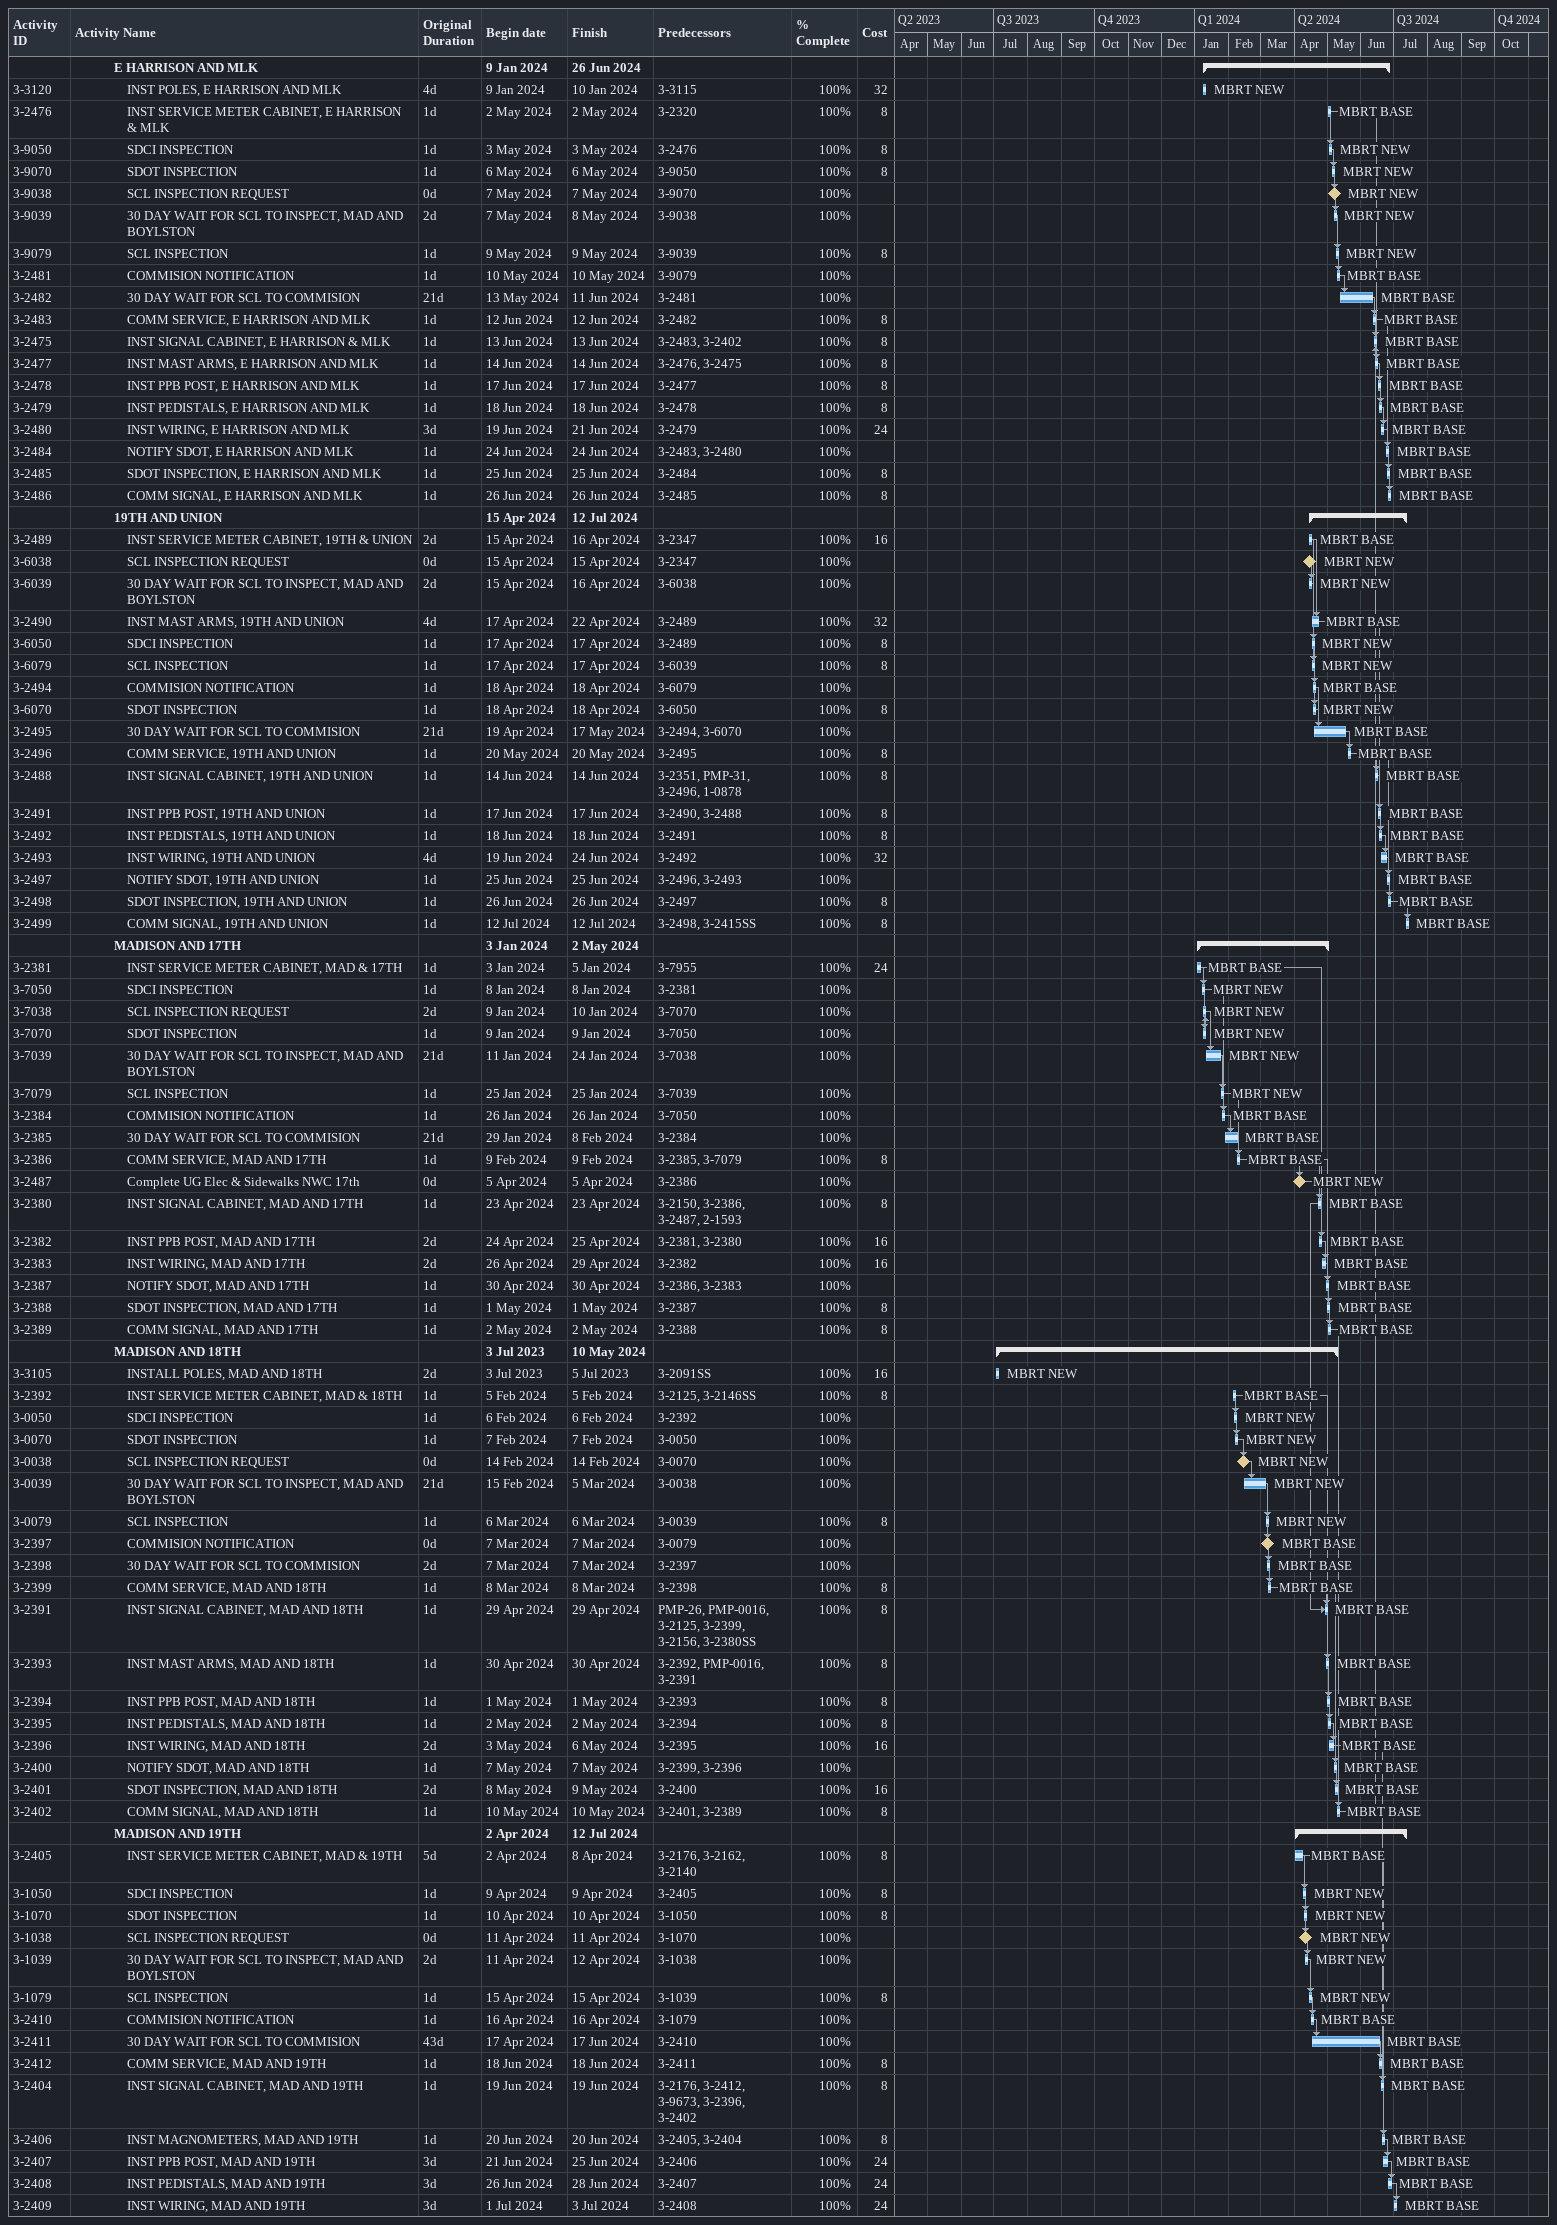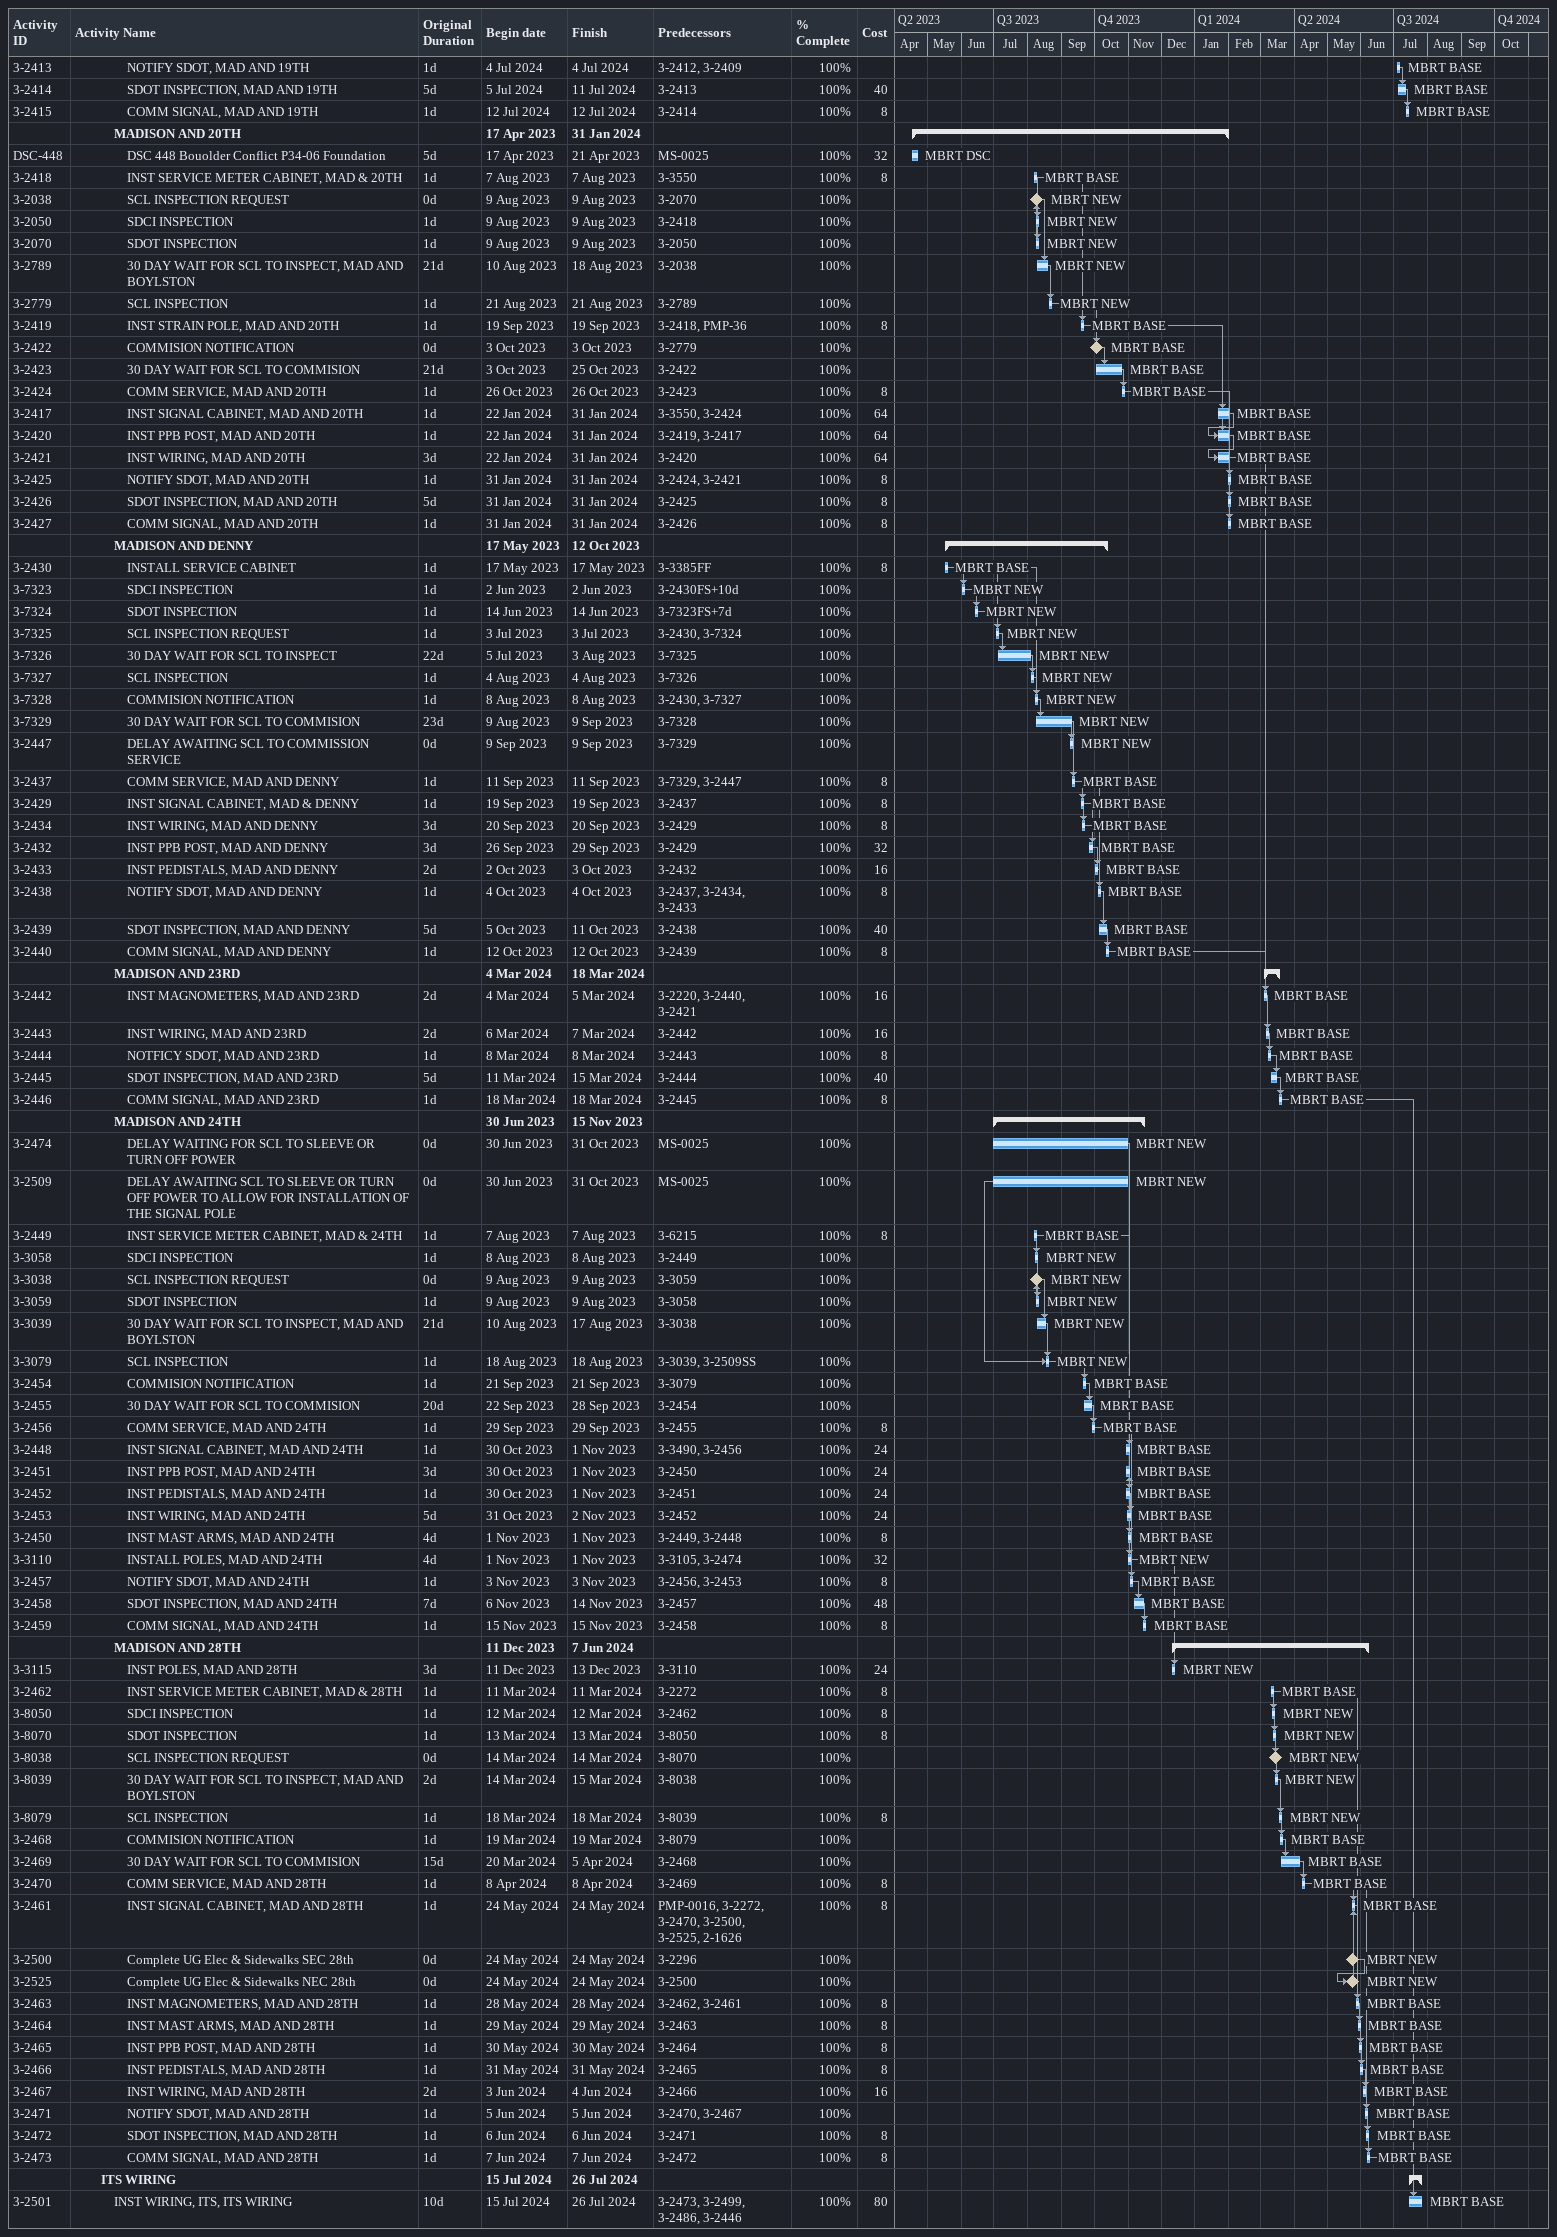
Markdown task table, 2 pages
| ID | Level | Task | Original duration | Start | Finish | Predecessors | Resources | % complete | Cost |
|---|---|---|---|---|---|---|---|---|---|
|  | 4 | **E HARRISON AND MLK** |  | 2024-01-09 | 2024-06-26 |  |  |  |  |
| 3-3120 | 5 | INST POLES, E HARRISON AND MLK | 4d | 2024-01-09 | 2024-01-10 | 3-3115 | MBRT NEW | 100 | 32 |
| 3-2476 | 5 | INST SERVICE METER CABINET, E HARRISON & MLK | 1d | 2024-05-02 | 2024-05-02 | 3-2320 | MBRT BASE | 100 | 8 |
| 3-9050 | 5 | SDCI INSPECTION | 1d | 2024-05-03 | 2024-05-03 | 3-2476 | MBRT NEW | 100 | 8 |
| 3-9070 | 5 | SDOT INSPECTION | 1d | 2024-05-06 | 2024-05-06 | 3-9050 | MBRT NEW | 100 | 8 |
| 3-9038 | 5 | SCL INSPECTION REQUEST | 0d | 2024-05-07 | 2024-05-07 | 3-9070 | MBRT NEW | 100 |  |
| 3-9039 | 5 | 30 DAY WAIT FOR SCL TO INSPECT, MAD AND BOYLSTON | 2d | 2024-05-07 | 2024-05-08 | 3-9038 | MBRT NEW | 100 |  |
| 3-9079 | 5 | SCL INSPECTION | 1d | 2024-05-09 | 2024-05-09 | 3-9039 | MBRT NEW | 100 | 8 |
| 3-2481 | 5 | COMMISION NOTIFICATION | 1d | 2024-05-10 | 2024-05-10 | 3-9079 | MBRT BASE | 100 |  |
| 3-2482 | 5 | 30 DAY WAIT FOR SCL TO COMMISION | 21d | 2024-05-13 | 2024-06-11 | 3-2481 | MBRT BASE | 100 |  |
| 3-2483 | 5 | COMM SERVICE, E HARRISON AND MLK | 1d | 2024-06-12 | 2024-06-12 | 3-2482 | MBRT BASE | 100 | 8 |
| 3-2475 | 5 | INST SIGNAL CABINET, E HARRISON & MLK | 1d | 2024-06-13 | 2024-06-13 | 3-2483, 3-2402 | MBRT BASE | 100 | 8 |
| 3-2477 | 5 | INST MAST ARMS, E HARRISON AND MLK | 1d | 2024-06-14 | 2024-06-14 | 3-2476, 3-2475 | MBRT BASE | 100 | 8 |
| 3-2478 | 5 | INST PPB POST, E HARRISON AND MLK | 1d | 2024-06-17 | 2024-06-17 | 3-2477 | MBRT BASE | 100 | 8 |
| 3-2479 | 5 | INST PEDISTALS, E HARRISON AND MLK | 1d | 2024-06-18 | 2024-06-18 | 3-2478 | MBRT BASE | 100 | 8 |
| 3-2480 | 5 | INST WIRING, E HARRISON AND MLK | 3d | 2024-06-19 | 2024-06-21 | 3-2479 | MBRT BASE | 100 | 24 |
| 3-2484 | 5 | NOTIFY SDOT, E HARRISON AND MLK | 1d | 2024-06-24 | 2024-06-24 | 3-2483, 3-2480 | MBRT BASE | 100 |  |
| 3-2485 | 5 | SDOT INSPECTION, E HARRISON AND MLK | 1d | 2024-06-25 | 2024-06-25 | 3-2484 | MBRT BASE | 100 | 8 |
| 3-2486 | 5 | COMM SIGNAL, E HARRISON AND MLK | 1d | 2024-06-26 | 2024-06-26 | 3-2485 | MBRT BASE | 100 | 8 |
|  | 4 | **19TH AND UNION** |  | 2024-04-15 | 2024-07-12 |  |  |  |  |
| 3-2489 | 5 | INST SERVICE METER CABINET, 19TH & UNION | 2d | 2024-04-15 | 2024-04-16 | 3-2347 | MBRT BASE | 100 | 16 |
| 3-6038 | 5 | SCL INSPECTION REQUEST | 0d | 2024-04-15 | 2024-04-15 | 3-2347 | MBRT NEW | 100 |  |
| 3-6039 | 5 | 30 DAY WAIT FOR SCL TO INSPECT, MAD AND BOYLSTON | 2d | 2024-04-15 | 2024-04-16 | 3-6038 | MBRT NEW | 100 |  |
| 3-2490 | 5 | INST MAST ARMS, 19TH AND UNION | 4d | 2024-04-17 | 2024-04-22 | 3-2489 | MBRT BASE | 100 | 32 |
| 3-6050 | 5 | SDCI INSPECTION | 1d | 2024-04-17 | 2024-04-17 | 3-2489 | MBRT NEW | 100 | 8 |
| 3-6079 | 5 | SCL INSPECTION | 1d | 2024-04-17 | 2024-04-17 | 3-6039 | MBRT NEW | 100 | 8 |
| 3-2494 | 5 | COMMISION NOTIFICATION | 1d | 2024-04-18 | 2024-04-18 | 3-6079 | MBRT BASE | 100 |  |
| 3-6070 | 5 | SDOT INSPECTION | 1d | 2024-04-18 | 2024-04-18 | 3-6050 | MBRT NEW | 100 | 8 |
| 3-2495 | 5 | 30 DAY WAIT FOR SCL TO COMMISION | 21d | 2024-04-19 | 2024-05-17 | 3-2494, 3-6070 | MBRT BASE | 100 |  |
| 3-2496 | 5 | COMM SERVICE, 19TH AND UNION | 1d | 2024-05-20 | 2024-05-20 | 3-2495 | MBRT BASE | 100 | 8 |
| 3-2488 | 5 | INST SIGNAL CABINET, 19TH AND UNION | 1d | 2024-06-14 | 2024-06-14 | 3-2351, PMP-31, 3-2496, 1-0878 | MBRT BASE | 100 | 8 |
| 3-2491 | 5 | INST PPB POST, 19TH AND UNION | 1d | 2024-06-17 | 2024-06-17 | 3-2490, 3-2488 | MBRT BASE | 100 | 8 |
| 3-2492 | 5 | INST PEDISTALS, 19TH AND UNION | 1d | 2024-06-18 | 2024-06-18 | 3-2491 | MBRT BASE | 100 | 8 |
| 3-2493 | 5 | INST WIRING, 19TH AND UNION | 4d | 2024-06-19 | 2024-06-24 | 3-2492 | MBRT BASE | 100 | 32 |
| 3-2497 | 5 | NOTIFY SDOT, 19TH AND UNION | 1d | 2024-06-25 | 2024-06-25 | 3-2496, 3-2493 | MBRT BASE | 100 |  |
| 3-2498 | 5 | SDOT INSPECTION, 19TH AND UNION | 1d | 2024-06-26 | 2024-06-26 | 3-2497 | MBRT BASE | 100 | 8 |
| 3-2499 | 5 | COMM SIGNAL, 19TH AND UNION | 1d | 2024-07-12 | 2024-07-12 | 3-2498, 3-2415SS | MBRT BASE | 100 | 8 |
|  | 4 | **MADISON AND 17TH** |  | 2024-01-03 | 2024-05-02 |  |  |  |  |
| 3-2381 | 5 | INST SERVICE METER CABINET, MAD & 17TH | 1d | 2024-01-03 | 2024-01-05 | 3-7955 | MBRT BASE | 100 | 24 |
| 3-7050 | 5 | SDCI INSPECTION | 1d | 2024-01-08 | 2024-01-08 | 3-2381 | MBRT NEW | 100 |  |
| 3-7038 | 5 | SCL INSPECTION REQUEST | 2d | 2024-01-09 | 2024-01-10 | 3-7070 | MBRT NEW | 100 |  |
| 3-7070 | 5 | SDOT INSPECTION | 1d | 2024-01-09 | 2024-01-09 | 3-7050 | MBRT NEW | 100 |  |
| 3-7039 | 5 | 30 DAY WAIT FOR SCL TO INSPECT, MAD AND BOYLSTON | 21d | 2024-01-11 | 2024-01-24 | 3-7038 | MBRT NEW | 100 |  |
| 3-7079 | 5 | SCL INSPECTION | 1d | 2024-01-25 | 2024-01-25 | 3-7039 | MBRT NEW | 100 |  |
| 3-2384 | 5 | COMMISION NOTIFICATION | 1d | 2024-01-26 | 2024-01-26 | 3-7050 | MBRT BASE | 100 |  |
| 3-2385 | 5 | 30 DAY WAIT FOR SCL TO COMMISION | 21d | 2024-01-29 | 2024-02-08 | 3-2384 | MBRT BASE | 100 |  |
| 3-2386 | 5 | COMM SERVICE, MAD AND 17TH | 1d | 2024-02-09 | 2024-02-09 | 3-2385, 3-7079 | MBRT BASE | 100 | 8 |
| 3-2487 | 5 | Complete UG Elec & Sidewalks NWC 17th | 0d | 2024-04-05 | 2024-04-05 | 3-2386 | MBRT NEW | 100 |  |
| 3-2380 | 5 | INST SIGNAL CABINET, MAD AND 17TH | 1d | 2024-04-23 | 2024-04-23 | 3-2150, 3-2386, 3-2487, 2-1593 | MBRT BASE | 100 | 8 |
| 3-2382 | 5 | INST PPB POST, MAD AND 17TH | 2d | 2024-04-24 | 2024-04-25 | 3-2381, 3-2380 | MBRT BASE | 100 | 16 |
| 3-2383 | 5 | INST WIRING, MAD AND 17TH | 2d | 2024-04-26 | 2024-04-29 | 3-2382 | MBRT BASE | 100 | 16 |
| 3-2387 | 5 | NOTIFY SDOT, MAD AND 17TH | 1d | 2024-04-30 | 2024-04-30 | 3-2386, 3-2383 | MBRT BASE | 100 |  |
| 3-2388 | 5 | SDOT INSPECTION, MAD AND 17TH | 1d | 2024-05-01 | 2024-05-01 | 3-2387 | MBRT BASE | 100 | 8 |
| 3-2389 | 5 | COMM SIGNAL, MAD AND 17TH | 1d | 2024-05-02 | 2024-05-02 | 3-2388 | MBRT BASE | 100 | 8 |
|  | 4 | **MADISON AND 18TH** |  | 2023-07-03 | 2024-05-10 |  |  |  |  |
| 3-3105 | 5 | INSTALL POLES, MAD AND 18TH | 2d | 2023-07-03 | 2023-07-05 | 3-2091SS | MBRT NEW | 100 | 16 |
| 3-2392 | 5 | INST SERVICE METER CABINET, MAD & 18TH | 1d | 2024-02-05 | 2024-02-05 | 3-2125, 3-2146SS | MBRT BASE | 100 | 8 |
| 3-0050 | 5 | SDCI INSPECTION | 1d | 2024-02-06 | 2024-02-06 | 3-2392 | MBRT NEW | 100 |  |
| 3-0070 | 5 | SDOT INSPECTION | 1d | 2024-02-07 | 2024-02-07 | 3-0050 | MBRT NEW | 100 |  |
| 3-0038 | 5 | SCL INSPECTION REQUEST | 0d | 2024-02-14 | 2024-02-14 | 3-0070 | MBRT NEW | 100 |  |
| 3-0039 | 5 | 30 DAY WAIT FOR SCL TO INSPECT, MAD AND BOYLSTON | 21d | 2024-02-15 | 2024-03-05 | 3-0038 | MBRT NEW | 100 |  |
| 3-0079 | 5 | SCL INSPECTION | 1d | 2024-03-06 | 2024-03-06 | 3-0039 | MBRT NEW | 100 | 8 |
| 3-2397 | 5 | COMMISION NOTIFICATION | 0d | 2024-03-07 | 2024-03-07 | 3-0079 | MBRT BASE | 100 |  |
| 3-2398 | 5 | 30 DAY WAIT FOR SCL TO COMMISION | 2d | 2024-03-07 | 2024-03-07 | 3-2397 | MBRT BASE | 100 |  |
| 3-2399 | 5 | COMM SERVICE, MAD AND 18TH | 1d | 2024-03-08 | 2024-03-08 | 3-2398 | MBRT BASE | 100 | 8 |
| 3-2391 | 5 | INST SIGNAL CABINET, MAD AND 18TH | 1d | 2024-04-29 | 2024-04-29 | PMP-26, PMP-0016, 3-2125, 3-2399, 3-2156, 3-2380SS | MBRT BASE | 100 | 8 |
| 3-2393 | 5 | INST MAST ARMS, MAD AND 18TH | 1d | 2024-04-30 | 2024-04-30 | 3-2392, PMP-0016, 3-2391 | MBRT BASE | 100 | 8 |
| 3-2394 | 5 | INST PPB POST, MAD AND 18TH | 1d | 2024-05-01 | 2024-05-01 | 3-2393 | MBRT BASE | 100 | 8 |
| 3-2395 | 5 | INST PEDISTALS, MAD AND 18TH | 1d | 2024-05-02 | 2024-05-02 | 3-2394 | MBRT BASE | 100 | 8 |
| 3-2396 | 5 | INST WIRING, MAD AND 18TH | 2d | 2024-05-03 | 2024-05-06 | 3-2395 | MBRT BASE | 100 | 16 |
| 3-2400 | 5 | NOTIFY SDOT, MAD AND 18TH | 1d | 2024-05-07 | 2024-05-07 | 3-2399, 3-2396 | MBRT BASE | 100 |  |
| 3-2401 | 5 | SDOT INSPECTION, MAD AND 18TH | 2d | 2024-05-08 | 2024-05-09 | 3-2400 | MBRT BASE | 100 | 16 |
| 3-2402 | 5 | COMM SIGNAL, MAD AND 18TH | 1d | 2024-05-10 | 2024-05-10 | 3-2401, 3-2389 | MBRT BASE | 100 | 8 |
|  | 4 | **MADISON AND 19TH** |  | 2024-04-02 | 2024-07-12 |  |  |  |  |
| 3-2405 | 5 | INST SERVICE METER CABINET, MAD & 19TH | 5d | 2024-04-02 | 2024-04-08 | 3-2176, 3-2162, 3-2140 | MBRT BASE | 100 | 8 |
| 3-1050 | 5 | SDCI INSPECTION | 1d | 2024-04-09 | 2024-04-09 | 3-2405 | MBRT NEW | 100 | 8 |
| 3-1070 | 5 | SDOT INSPECTION | 1d | 2024-04-10 | 2024-04-10 | 3-1050 | MBRT NEW | 100 | 8 |
| 3-1038 | 5 | SCL INSPECTION REQUEST | 0d | 2024-04-11 | 2024-04-11 | 3-1070 | MBRT NEW | 100 |  |
| 3-1039 | 5 | 30 DAY WAIT FOR SCL TO INSPECT, MAD AND BOYLSTON | 2d | 2024-04-11 | 2024-04-12 | 3-1038 | MBRT NEW | 100 |  |
| 3-1079 | 5 | SCL INSPECTION | 1d | 2024-04-15 | 2024-04-15 | 3-1039 | MBRT NEW | 100 | 8 |
| 3-2410 | 5 | COMMISION NOTIFICATION | 1d | 2024-04-16 | 2024-04-16 | 3-1079 | MBRT BASE | 100 |  |
| 3-2411 | 5 | 30 DAY WAIT FOR SCL TO COMMISION | 43d | 2024-04-17 | 2024-06-17 | 3-2410 | MBRT BASE | 100 |  |
| 3-2412 | 5 | COMM SERVICE, MAD AND 19TH | 1d | 2024-06-18 | 2024-06-18 | 3-2411 | MBRT BASE | 100 | 8 |
| 3-2404 | 5 | INST SIGNAL CABINET, MAD AND 19TH | 1d | 2024-06-19 | 2024-06-19 | 3-2176, 3-2412, 3-9673, 3-2396, 3-2402 | MBRT BASE | 100 | 8 |
| 3-2406 | 5 | INST MAGNOMETERS, MAD AND 19TH | 1d | 2024-06-20 | 2024-06-20 | 3-2405, 3-2404 | MBRT BASE | 100 | 8 |
| 3-2407 | 5 | INST PPB POST, MAD AND 19TH | 3d | 2024-06-21 | 2024-06-25 | 3-2406 | MBRT BASE | 100 | 24 |
| 3-2408 | 5 | INST PEDISTALS, MAD AND 19TH | 3d | 2024-06-26 | 2024-06-28 | 3-2407 | MBRT BASE | 100 | 24 |
| 3-2409 | 5 | INST WIRING, MAD AND 19TH | 3d | 2024-07-01 | 2024-07-03 | 3-2408 | MBRT BASE | 100 | 24 |
| 3-2413 | 5 | NOTIFY SDOT, MAD AND 19TH | 1d | 2024-07-04 | 2024-07-04 | 3-2412, 3-2409 | MBRT BASE | 100 |  |
| 3-2414 | 5 | SDOT INSPECTION, MAD AND 19TH | 5d | 2024-07-05 | 2024-07-11 | 3-2413 | MBRT BASE | 100 | 40 |
| 3-2415 | 5 | COMM SIGNAL, MAD AND 19TH | 1d | 2024-07-12 | 2024-07-12 | 3-2414 | MBRT BASE | 100 | 8 |
|  | 4 | **MADISON AND 20TH** |  | 2023-04-17 | 2024-01-31 |  |  |  |  |
| DSC-448 | 5 | DSC 448 Bouolder Conflict P34-06 Foundation | 5d | 2023-04-17 | 2023-04-21 | MS-0025 | MBRT DSC | 100 | 32 |
| 3-2418 | 5 | INST SERVICE METER CABINET, MAD & 20TH | 1d | 2023-08-07 | 2023-08-07 | 3-3550 | MBRT BASE | 100 | 8 |
| 3-2038 | 5 | SCL INSPECTION REQUEST | 0d | 2023-08-09 | 2023-08-09 | 3-2070 | MBRT NEW | 100 |  |
| 3-2050 | 5 | SDCI INSPECTION | 1d | 2023-08-09 | 2023-08-09 | 3-2418 | MBRT NEW | 100 |  |
| 3-2070 | 5 | SDOT INSPECTION | 1d | 2023-08-09 | 2023-08-09 | 3-2050 | MBRT NEW | 100 |  |
| 3-2789 | 5 | 30 DAY WAIT FOR SCL TO INSPECT, MAD AND BOYLSTON | 21d | 2023-08-10 | 2023-08-18 | 3-2038 | MBRT NEW | 100 |  |
| 3-2779 | 5 | SCL INSPECTION | 1d | 2023-08-21 | 2023-08-21 | 3-2789 | MBRT NEW | 100 |  |
| 3-2419 | 5 | INST STRAIN POLE, MAD AND 20TH | 1d | 2023-09-19 | 2023-09-19 | 3-2418, PMP-36 | MBRT BASE | 100 | 8 |
| 3-2422 | 5 | COMMISION NOTIFICATION | 0d | 2023-10-03 | 2023-10-03 | 3-2779 | MBRT BASE | 100 |  |
| 3-2423 | 5 | 30 DAY WAIT FOR SCL TO COMMISION | 21d | 2023-10-03 | 2023-10-25 | 3-2422 | MBRT BASE | 100 |  |
| 3-2424 | 5 | COMM SERVICE, MAD AND 20TH | 1d | 2023-10-26 | 2023-10-26 | 3-2423 | MBRT BASE | 100 | 8 |
| 3-2417 | 5 | INST SIGNAL CABINET, MAD AND 20TH | 1d | 2024-01-22 | 2024-01-31 | 3-3550, 3-2424 | MBRT BASE | 100 | 64 |
| 3-2420 | 5 | INST PPB POST, MAD AND 20TH | 1d | 2024-01-22 | 2024-01-31 | 3-2419, 3-2417 | MBRT BASE | 100 | 64 |
| 3-2421 | 5 | INST WIRING, MAD AND 20TH | 3d | 2024-01-22 | 2024-01-31 | 3-2420 | MBRT BASE | 100 | 64 |
| 3-2425 | 5 | NOTIFY SDOT, MAD AND 20TH | 1d | 2024-01-31 | 2024-01-31 | 3-2424, 3-2421 | MBRT BASE | 100 | 8 |
| 3-2426 | 5 | SDOT INSPECTION, MAD AND 20TH | 5d | 2024-01-31 | 2024-01-31 | 3-2425 | MBRT BASE | 100 | 8 |
| 3-2427 | 5 | COMM SIGNAL, MAD AND 20TH | 1d | 2024-01-31 | 2024-01-31 | 3-2426 | MBRT BASE | 100 | 8 |
|  | 4 | **MADISON AND DENNY** |  | 2023-05-17 | 2023-10-12 |  |  |  |  |
| 3-2430 | 5 | INSTALL SERVICE CABINET | 1d | 2023-05-17 | 2023-05-17 | 3-3385FF | MBRT BASE | 100 | 8 |
| 3-7323 | 5 | SDCI INSPECTION | 1d | 2023-06-02 | 2023-06-02 | 3-2430FS+10d | MBRT NEW | 100 |  |
| 3-7324 | 5 | SDOT INSPECTION | 1d | 2023-06-14 | 2023-06-14 | 3-7323FS+7d | MBRT NEW | 100 |  |
| 3-7325 | 5 | SCL INSPECTION REQUEST | 1d | 2023-07-03 | 2023-07-03 | 3-2430, 3-7324 | MBRT NEW | 100 |  |
| 3-7326 | 5 | 30 DAY WAIT FOR SCL TO INSPECT | 22d | 2023-07-05 | 2023-08-03 | 3-7325 | MBRT NEW | 100 |  |
| 3-7327 | 5 | SCL INSPECTION | 1d | 2023-08-04 | 2023-08-04 | 3-7326 | MBRT NEW | 100 |  |
| 3-7328 | 5 | COMMISION NOTIFICATION | 1d | 2023-08-08 | 2023-08-08 | 3-2430, 3-7327 | MBRT NEW | 100 |  |
| 3-7329 | 5 | 30 DAY WAIT FOR SCL TO COMMISION | 23d | 2023-08-09 | 2023-09-09 | 3-7328 | MBRT NEW | 100 |  |
| 3-2447 | 5 | DELAY AWAITING SCL TO COMMISSION SERVICE | 0d | 2023-09-09 | 2023-09-09 | 3-7329 | MBRT NEW | 100 |  |
| 3-2437 | 5 | COMM SERVICE, MAD AND DENNY | 1d | 2023-09-11 | 2023-09-11 | 3-7329, 3-2447 | MBRT BASE | 100 | 8 |
| 3-2429 | 5 | INST SIGNAL CABINET, MAD & DENNY | 1d | 2023-09-19 | 2023-09-19 | 3-2437 | MBRT BASE | 100 | 8 |
| 3-2434 | 5 | INST WIRING, MAD AND DENNY | 3d | 2023-09-20 | 2023-09-20 | 3-2429 | MBRT BASE | 100 | 8 |
| 3-2432 | 5 | INST PPB POST, MAD AND DENNY | 3d | 2023-09-26 | 2023-09-29 | 3-2429 | MBRT BASE | 100 | 32 |
| 3-2433 | 5 | INST PEDISTALS, MAD AND DENNY | 2d | 2023-10-02 | 2023-10-03 | 3-2432 | MBRT BASE | 100 | 16 |
| 3-2438 | 5 | NOTIFY SDOT, MAD AND DENNY | 1d | 2023-10-04 | 2023-10-04 | 3-2437, 3-2434, 3-2433 | MBRT BASE | 100 | 8 |
| 3-2439 | 5 | SDOT INSPECTION, MAD AND DENNY | 5d | 2023-10-05 | 2023-10-11 | 3-2438 | MBRT BASE | 100 | 40 |
| 3-2440 | 5 | COMM SIGNAL, MAD AND DENNY | 1d | 2023-10-12 | 2023-10-12 | 3-2439 | MBRT BASE | 100 | 8 |
|  | 4 | **MADISON AND 23RD** |  | 2024-03-04 | 2024-03-18 |  |  |  |  |
| 3-2442 | 5 | INST MAGNOMETERS, MAD AND 23RD | 2d | 2024-03-04 | 2024-03-05 | 3-2220, 3-2440, 3-2421 | MBRT BASE | 100 | 16 |
| 3-2443 | 5 | INST WIRING, MAD AND 23RD | 2d | 2024-03-06 | 2024-03-07 | 3-2442 | MBRT BASE | 100 | 16 |
| 3-2444 | 5 | NOTFICY SDOT, MAD AND 23RD | 1d | 2024-03-08 | 2024-03-08 | 3-2443 | MBRT BASE | 100 | 8 |
| 3-2445 | 5 | SDOT INSPECTION, MAD AND 23RD | 5d | 2024-03-11 | 2024-03-15 | 3-2444 | MBRT BASE | 100 | 40 |
| 3-2446 | 5 | COMM SIGNAL, MAD AND 23RD | 1d | 2024-03-18 | 2024-03-18 | 3-2445 | MBRT BASE | 100 | 8 |
|  | 4 | **MADISON AND 24TH** |  | 2023-06-30 | 2023-11-15 |  |  |  |  |
| 3-2474 | 5 | DELAY WAITING FOR SCL TO SLEEVE OR TURN OFF POWER | 0d | 2023-06-30 | 2023-10-31 | MS-0025 | MBRT NEW | 100 |  |
| 3-2509 | 5 | DELAY AWAITING SCL TO SLEEVE OR TURN OFF POWER TO ALLOW FOR INSTALLATION OF THE SIGNAL POLE | 0d | 2023-06-30 | 2023-10-31 | MS-0025 | MBRT NEW | 100 |  |
| 3-2449 | 5 | INST SERVICE METER CABINET, MAD & 24TH | 1d | 2023-08-07 | 2023-08-07 | 3-6215 | MBRT BASE | 100 | 8 |
| 3-3058 | 5 | SDCI INSPECTION | 1d | 2023-08-08 | 2023-08-08 | 3-2449 | MBRT NEW | 100 |  |
| 3-3038 | 5 | SCL INSPECTION REQUEST | 0d | 2023-08-09 | 2023-08-09 | 3-3059 | MBRT NEW | 100 |  |
| 3-3059 | 5 | SDOT INSPECTION | 1d | 2023-08-09 | 2023-08-09 | 3-3058 | MBRT NEW | 100 |  |
| 3-3039 | 5 | 30 DAY WAIT FOR SCL TO INSPECT, MAD AND BOYLSTON | 21d | 2023-08-10 | 2023-08-17 | 3-3038 | MBRT NEW | 100 |  |
| 3-3079 | 5 | SCL INSPECTION | 1d | 2023-08-18 | 2023-08-18 | 3-3039, 3-2509SS | MBRT NEW | 100 |  |
| 3-2454 | 5 | COMMISION NOTIFICATION | 1d | 2023-09-21 | 2023-09-21 | 3-3079 | MBRT BASE | 100 |  |
| 3-2455 | 5 | 30 DAY WAIT FOR SCL TO COMMISION | 20d | 2023-09-22 | 2023-09-28 | 3-2454 | MBRT BASE | 100 |  |
| 3-2456 | 5 | COMM SERVICE, MAD AND 24TH | 1d | 2023-09-29 | 2023-09-29 | 3-2455 | MBRT BASE | 100 | 8 |
| 3-2448 | 5 | INST SIGNAL CABINET, MAD AND 24TH | 1d | 2023-10-30 | 2023-11-01 | 3-3490, 3-2456 | MBRT BASE | 100 | 24 |
| 3-2451 | 5 | INST PPB POST, MAD AND 24TH | 3d | 2023-10-30 | 2023-11-01 | 3-2450 | MBRT BASE | 100 | 24 |
| 3-2452 | 5 | INST PEDISTALS, MAD AND 24TH | 1d | 2023-10-30 | 2023-11-01 | 3-2451 | MBRT BASE | 100 | 24 |
| 3-2453 | 5 | INST WIRING, MAD AND 24TH | 5d | 2023-10-31 | 2023-11-02 | 3-2452 | MBRT BASE | 100 | 24 |
| 3-2450 | 5 | INST MAST ARMS, MAD AND 24TH | 4d | 2023-11-01 | 2023-11-01 | 3-2449, 3-2448 | MBRT BASE | 100 | 8 |
| 3-3110 | 5 | INSTALL POLES, MAD AND 24TH | 4d | 2023-11-01 | 2023-11-01 | 3-3105, 3-2474 | MBRT NEW | 100 | 32 |
| 3-2457 | 5 | NOTIFY SDOT, MAD AND 24TH | 1d | 2023-11-03 | 2023-11-03 | 3-2456, 3-2453 | MBRT BASE | 100 | 8 |
| 3-2458 | 5 | SDOT INSPECTION, MAD AND 24TH | 7d | 2023-11-06 | 2023-11-14 | 3-2457 | MBRT BASE | 100 | 48 |
| 3-2459 | 5 | COMM SIGNAL, MAD AND 24TH | 1d | 2023-11-15 | 2023-11-15 | 3-2458 | MBRT BASE | 100 | 8 |
|  | 4 | **MADISON AND 28TH** |  | 2023-12-11 | 2024-06-07 |  |  |  |  |
| 3-3115 | 5 | INST POLES, MAD AND 28TH | 3d | 2023-12-11 | 2023-12-13 | 3-3110 | MBRT NEW | 100 | 24 |
| 3-2462 | 5 | INST SERVICE METER CABINET, MAD & 28TH | 1d | 2024-03-11 | 2024-03-11 | 3-2272 | MBRT BASE | 100 | 8 |
| 3-8050 | 5 | SDCI INSPECTION | 1d | 2024-03-12 | 2024-03-12 | 3-2462 | MBRT NEW | 100 | 8 |
| 3-8070 | 5 | SDOT INSPECTION | 1d | 2024-03-13 | 2024-03-13 | 3-8050 | MBRT NEW | 100 | 8 |
| 3-8038 | 5 | SCL INSPECTION REQUEST | 0d | 2024-03-14 | 2024-03-14 | 3-8070 | MBRT NEW | 100 |  |
| 3-8039 | 5 | 30 DAY WAIT FOR SCL TO INSPECT, MAD AND BOYLSTON | 2d | 2024-03-14 | 2024-03-15 | 3-8038 | MBRT NEW | 100 |  |
| 3-8079 | 5 | SCL INSPECTION | 1d | 2024-03-18 | 2024-03-18 | 3-8039 | MBRT NEW | 100 | 8 |
| 3-2468 | 5 | COMMISION NOTIFICATION | 1d | 2024-03-19 | 2024-03-19 | 3-8079 | MBRT BASE | 100 |  |
| 3-2469 | 5 | 30 DAY WAIT FOR SCL TO COMMISION | 15d | 2024-03-20 | 2024-04-05 | 3-2468 | MBRT BASE | 100 |  |
| 3-2470 | 5 | COMM SERVICE, MAD AND 28TH | 1d | 2024-04-08 | 2024-04-08 | 3-2469 | MBRT BASE | 100 | 8 |
| 3-2461 | 5 | INST SIGNAL CABINET, MAD AND 28TH | 1d | 2024-05-24 | 2024-05-24 | PMP-0016, 3-2272, 3-2470, 3-2500, 3-2525, 2-1626 | MBRT BASE | 100 | 8 |
| 3-2500 | 5 | Complete UG Elec & Sidewalks SEC 28th | 0d | 2024-05-24 | 2024-05-24 | 3-2296 | MBRT NEW | 100 |  |
| 3-2525 | 5 | Complete UG Elec & Sidewalks NEC 28th | 0d | 2024-05-24 | 2024-05-24 | 3-2500 | MBRT NEW | 100 |  |
| 3-2463 | 5 | INST MAGNOMETERS, MAD AND 28TH | 1d | 2024-05-28 | 2024-05-28 | 3-2462, 3-2461 | MBRT BASE | 100 | 8 |
| 3-2464 | 5 | INST MAST ARMS, MAD AND 28TH | 1d | 2024-05-29 | 2024-05-29 | 3-2463 | MBRT BASE | 100 | 8 |
| 3-2465 | 5 | INST PPB POST, MAD AND 28TH | 1d | 2024-05-30 | 2024-05-30 | 3-2464 | MBRT BASE | 100 | 8 |
| 3-2466 | 5 | INST PEDISTALS, MAD AND 28TH | 1d | 2024-05-31 | 2024-05-31 | 3-2465 | MBRT BASE | 100 | 8 |
| 3-2467 | 5 | INST WIRING, MAD AND 28TH | 2d | 2024-06-03 | 2024-06-04 | 3-2466 | MBRT BASE | 100 | 16 |
| 3-2471 | 5 | NOTIFY SDOT, MAD AND 28TH | 1d | 2024-06-05 | 2024-06-05 | 3-2470, 3-2467 | MBRT BASE | 100 |  |
| 3-2472 | 5 | SDOT INSPECTION, MAD AND 28TH | 1d | 2024-06-06 | 2024-06-06 | 3-2471 | MBRT BASE | 100 | 8 |
| 3-2473 | 5 | COMM SIGNAL, MAD AND 28TH | 1d | 2024-06-07 | 2024-06-07 | 3-2472 | MBRT BASE | 100 | 8 |
|  | 3 | **ITS WIRING** |  | 2024-07-15 | 2024-07-26 |  |  |  |  |
| 3-2501 | 4 | INST WIRING, ITS, ITS WIRING | 10d | 2024-07-15 | 2024-07-26 | 3-2473, 3-2499, 3-2486, 3-2446 | MBRT BASE | 100 | 80 |
